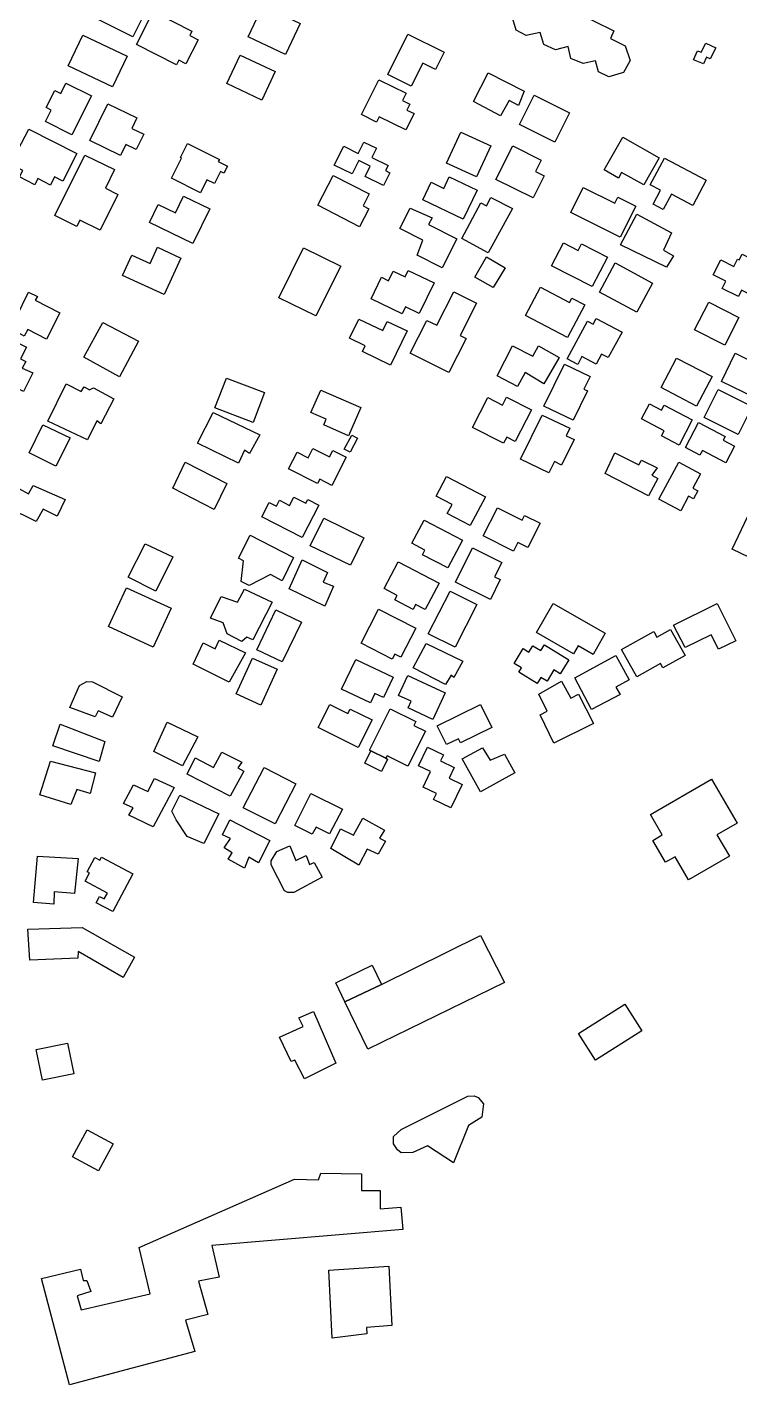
# Model space of a CAD drawing. Header units: metres. Extents: x -30816 to -28918, y -46789 to -43839.
# Drawn here: x -29698.5 to -29513.2, y -45032.3 to -44679.2 of the extents above; entities that cross this region are included whole.
import ezdxf

# ---------------------------------------------------------------- set-up
doc = ezdxf.new("R2010")
doc.units = ezdxf.units.M
doc.header["$MEASUREMENT"] = 0

msp = doc.modelspace()

# ---------------------------------------------------------------- linework, layer by layer
for points in [[(-29677.37, -44669.43), (-29667.35, -44674.44), (-29670.99, -44681.65), (-29681.01, -44676.64), (-29677.37, -44669.43)], [(-29567.08, -44669.67), (-29545.95, -44680.16), (-29546.81, -44682.12), (-29542.97, -44684.07), (-29541.71, -44687.85), (-29543.46, -44691.01), (-29547.22, -44692.13), (-29549.95, -44690.77), (-29550.71, -44687.94), (-29553.95, -44688.64), (-29557.14, -44687.33), (-29557.77, -44684.17), (-29561.12, -44685.1), (-29564.1, -44683.66), (-29565.06, -44680.59), (-29568.75, -44681.38), (-29571.36, -44679.92), (-29572.42, -44676.17)], [(-29665.68, -44675.11), (-29655.62, -44680.23), (-29656.19, -44681.36), (-29654, -44682.47), (-29657.19, -44688.7), (-29658.99, -44687.79), (-29659.6, -44688.98), (-29670.05, -44683.66), (-29665.68, -44675.11)], [(-29637.15, -44673.62), (-29627.47, -44678.21), (-29631.33, -44686.31), (-29641.02, -44681.73), (-29637.15, -44673.62)], [(-29683.96, -44681.28), (-29672.47, -44686.76), (-29676.31, -44694.71), (-29687.79, -44689.23), (-29683.96, -44681.28)], [(-29604.68, -44691.48), (-29599.49, -44681.01), (-29590.08, -44685.65), (-29592.31, -44690.15), (-29595.61, -44688.51), (-29598.58, -44694.5), (-29604.68, -44691.48)], [(-29523.2, -44685.7), (-29522, -44683.31), (-29519.43, -44684.58), (-29520.87, -44687.45), (-29521.86, -44686.96), (-29522.59, -44688.69), (-29525.19, -44687.65), (-29524.21, -44685.32), (-29523.2, -44685.7)], [(-29643.04, -44686.42), (-29633.94, -44690.69), (-29637.47, -44698.13), (-29646.57, -44693.85), (-29643.04, -44686.42)], [(-29607.05, -44692.85), (-29599.92, -44696.35), (-29600.87, -44698.26), (-29598.97, -44699.19), (-29599.75, -44700.74), (-29597.86, -44701.66), (-29599.97, -44705.92), (-29606.93, -44702.49), (-29607.61, -44703.85), (-29611.55, -44701.91), (-29607.05, -44692.85)], [(-29582.43, -44698.49), (-29578.57, -44691.07), (-29569.28, -44695.81), (-29570.69, -44699.52), (-29573.12, -44698.29), (-29575.43, -44702.24), (-29582.43, -44698.49)], [(-29686.88, -44707.16), (-29693.69, -44703.71), (-29692.17, -44700.73), (-29693.53, -44700.04), (-29691.27, -44695.62), (-29689.72, -44696.4), (-29688.36, -44693.72), (-29681.72, -44697.07), (-29686.88, -44707.16)], [(-29566.62, -44696.89), (-29557.47, -44701.44), (-29561.29, -44709.05), (-29570.44, -44704.5), (-29566.62, -44696.89)], [(-29682.18, -44708.67), (-29677.44, -44699.09), (-29669.9, -44702.79), (-29671.25, -44705.51), (-29668.16, -44707.03), (-29670.11, -44710.99), (-29672.78, -44709.68), (-29674.22, -44712.58), (-29682.18, -44708.67)], [(-29698.06, -44705.69), (-29685.52, -44712.08), (-29689.19, -44719.22), (-29691.32, -44718.14), (-29692.4, -44720.24), (-29695.68, -44718.58), (-29696.48, -44720.15), (-29700.44, -44718.13), (-29699.59, -44716.47), (-29702.77, -44714.85), (-29698.06, -44705.69)], [(-29585.71, -44706.51), (-29577.92, -44710.08), (-29581.63, -44718.13), (-29589.43, -44714.55), (-29585.71, -44706.51)], [(-29656.77, -44709.4), (-29648.49, -44713.57), (-29648.78, -44714.15), (-29646.4, -44715.35), (-29647.31, -44717.14), (-29648.19, -44716.71), (-29649.78, -44719.85), (-29651.7, -44718.88), (-29653.41, -44722.25), (-29660.95, -44718.47), (-29658.3, -44713.26), (-29658.63, -44713.09), (-29656.77, -44709.4)], [(-29612.37, -44712), (-29610.91, -44709.07), (-29607.62, -44710.69), (-29608.82, -44713.09), (-29604.63, -44715.15), (-29605.29, -44716.5), (-29604.14, -44717.06), (-29605.79, -44720.39), (-29610.61, -44718.02), (-29609.29, -44715.36), (-29612.24, -44713.9), (-29613.96, -44717.34), (-29618.62, -44715.04), (-29616.17, -44710.14), (-29612.37, -44712)], [(-29576.61, -44718.76), (-29572.22, -44710.04), (-29564.81, -44713.73), (-29566.3, -44716.68), (-29564.01, -44717.82), (-29566.92, -44723.6), (-29576.61, -44718.76)], [(-29534.13, -44713.14), (-29538.17, -44720.21), (-29543.93, -44716.95), (-29544.76, -44718.42), (-29548.45, -44716.33), (-29543.58, -44707.79), (-29534.13, -44713.14)], [(-29691.25, -44728.16), (-29683.42, -44712.44), (-29675.73, -44716.24), (-29678.13, -44721.07), (-29674.88, -44722.67), (-29679.51, -44731.97), (-29684.72, -44729.39), (-29685.52, -44730.99), (-29691.25, -44728.16)], [(-29532.76, -44713.25), (-29521.92, -44718.98), (-29525.41, -44725.55), (-29530.96, -44722.62), (-29533.1, -44726.64), (-29535.75, -44725.25), (-29533.8, -44721.58), (-29536.45, -44720.17), (-29532.76, -44713.25)], [(-29622.91, -44725.51), (-29618.87, -44717.75), (-29609.55, -44722.57), (-29611.14, -44725.63), (-29609.64, -44726.4), (-29612.08, -44731.09), (-29622.91, -44725.51)], [(-29585.09, -44729.12), (-29595.61, -44724.12), (-29593.41, -44719.53), (-29590.12, -44721.11), (-29588.7, -44718.14), (-29581.48, -44721.58), (-29585.09, -44729.12)], [(-29540.18, -44725.72), (-29544.29, -44733.8), (-29557.14, -44727.35), (-29553.87, -44720.89), (-29545.69, -44725), (-29544.86, -44723.37), (-29540.18, -44725.72)], [(-29650.99, -44726.44), (-29655.36, -44735.43), (-29666.65, -44730), (-29664.36, -44725.3), (-29659.9, -44727.44), (-29657.82, -44723.15), (-29650.99, -44726.44)], [(-29578.57, -44737.9), (-29585.43, -44734.17), (-29580.55, -44724.84), (-29579.05, -44725.68), (-29577.87, -44723.52), (-29572.27, -44726.38), (-29578.57, -44737.9)], [(-29590.55, -44741.82), (-29597.05, -44738.46), (-29595.57, -44734.6), (-29601.53, -44731.58), (-29598.84, -44726.27), (-29593.18, -44728.74), (-29594.11, -44730.49), (-29586.76, -44734.24), (-29590.55, -44741.82)], [(-29539.98, -44727.85), (-29530.92, -44732.65), (-29533.04, -44737.19), (-29530.46, -44738.63), (-29532.24, -44741.59), (-29544.17, -44735.79), (-29539.98, -44727.85)], [(-29551.55, -44746.64), (-29562.13, -44741.25), (-29559.06, -44735.26), (-29555.2, -44737.23), (-29554.34, -44735.57), (-29547.62, -44739), (-29551.55, -44746.64)], [(-29658.46, -44739.24), (-29662.87, -44748.75), (-29673.71, -44743.78), (-29671.25, -44738.46), (-29666.5, -44740.64), (-29664.56, -44736.43), (-29658.46, -44739.24)], [(-29633.03, -44749.54), (-29626.59, -44736.57), (-29616.94, -44741.32), (-29623.38, -44754.29), (-29633.03, -44749.54)], [(-29579.04, -44738.93), (-29574.21, -44741.82), (-29577.29, -44746.89), (-29582.08, -44744.23), (-29579.04, -44738.93)], [(-29512.6, -44738.23), (-29506.09, -44741.5), (-29509.91, -44749.03), (-29512.71, -44747.62), (-29513.55, -44749.27), (-29517.8, -44747.14), (-29516.83, -44745.22), (-29520.08, -44743.58), (-29518.12, -44739.72), (-29514.73, -44741.42), (-29513.76, -44739.53), (-29513.36, -44739.73), (-29512.6, -44738.23)], [(-29603.33, -44742.63), (-29600.18, -44744.13), (-29599.41, -44742.51), (-29592.68, -44745.71), (-29596.5, -44753.68), (-29600.13, -44751.95), (-29600.99, -44753.72), (-29609.05, -44749.88), (-29606.35, -44744.25), (-29604.53, -44745.12), (-29603.33, -44742.63)], [(-29545.57, -44740.52), (-29535.84, -44745.73), (-29539.92, -44753.3), (-29549.65, -44748.1), (-29545.57, -44740.52)], [(-29689.96, -44753.51), (-29693.39, -44760.34), (-29698.27, -44757.84), (-29699.25, -44759.59), (-29702.7, -44757.59), (-29698.11, -44748.07), (-29695.78, -44749.2), (-29696.39, -44750.16), (-29689.96, -44753.51)], [(-29598.84, -44763.99), (-29594.51, -44755.45), (-29591.98, -44756.72), (-29587.56, -44748), (-29581.65, -44750.95), (-29585.91, -44759.36), (-29584.31, -44760.17), (-29588.8, -44769.03), (-29598.84, -44763.99)], [(-29568.91, -44754.17), (-29565.02, -44746.83), (-29557.43, -44750.81), (-29556.82, -44749.66), (-29553.44, -44751.44), (-29557.95, -44759.93), (-29568.91, -44754.17)], [(-29521.28, -44750.73), (-29513.43, -44754.73), (-29517.11, -44761.92), (-29524.97, -44757.92), (-29521.28, -44750.73)], [(-29674.45, -44770.11), (-29683.72, -44765), (-29678.79, -44755.97), (-29669.52, -44760.85), (-29674.45, -44770.11)], [(-29603.98, -44767.07), (-29611.3, -44763.56), (-29610.57, -44762.04), (-29614.65, -44760.09), (-29612.25, -44755.11), (-29605.98, -44758.12), (-29604.82, -44755.71), (-29599.68, -44758.17), (-29603.98, -44767.07)], [(-29543.81, -44758.55), (-29547.4, -44765.14), (-29549.12, -44764.21), (-29550.56, -44766.87), (-29554.23, -44764.88), (-29555.33, -44766.9), (-29558.09, -44765.41), (-29552.8, -44755.69), (-29551.35, -44756.47), (-29550.5, -44754.93), (-29543.81, -44758.55)], [(-29708.99, -44769.38), (-29704.63, -44760.85), (-29702.96, -44761.86), (-29702.13, -44760.65), (-29698.59, -44762.45), (-29700.17, -44765.49), (-29698.84, -44766.16), (-29699.79, -44767.91), (-29696.94, -44769.11), (-29699.39, -44773.94), (-29708.99, -44769.38)], [(-29576.29, -44769.84), (-29572.32, -44762.05), (-29567.03, -44764.75), (-29565.56, -44762.11), (-29560.17, -44765.14), (-29564.12, -44771.94), (-29568.99, -44769.02), (-29571.02, -44772.65), (-29576.29, -44769.84)], [(-29517.95, -44771.37), (-29514.37, -44764), (-29510.54, -44765.85), (-29511.13, -44767.09), (-29509.82, -44767.71), (-29510.58, -44769.28), (-29507.11, -44770.95), (-29509.34, -44775.51), (-29517.95, -44771.37)], [(-29558.76, -44766.81), (-29552.09, -44770.02), (-29553.71, -44773.36), (-29552.8, -44773.8), (-29556.5, -44781.44), (-29564.09, -44777.78), (-29558.76, -44766.81)], [(-29520.37, -44770.07), (-29524.41, -44777.74), (-29533.65, -44772.9), (-29529.6, -44765.24), (-29520.37, -44770.07)], [(-29649.65, -44778.22), (-29646.67, -44770.44), (-29636.71, -44774.23), (-29639.69, -44782), (-29649.65, -44778.22)], [(-29675.92, -44775.88), (-29679.33, -44782.39), (-29680.33, -44781.59), (-29682.77, -44786.53), (-29693.06, -44781.63), (-29688.34, -44771.93), (-29684.37, -44773.94), (-29683.64, -44772.75), (-29682.27, -44773.53), (-29681.24, -44772.98), (-29675.92, -44775.88)], [(-29611.68, -44778.1), (-29614.91, -44785.45), (-29621.35, -44782.64), (-29620.69, -44781.16), (-29624.68, -44779.42), (-29622.09, -44773.56), (-29611.68, -44778.1)], [(-29518.81, -44773.46), (-29509.96, -44777.88), (-29513.64, -44785.17), (-29522.49, -44780.75), (-29518.81, -44773.46)], [(-29582.64, -44783.31), (-29578.66, -44775.55), (-29574.9, -44777.47), (-29573.86, -44775.45), (-29567.35, -44778.76), (-29571.57, -44786.98), (-29573.78, -44785.85), (-29574.58, -44787.41), (-29582.64, -44783.31)], [(-29528.99, -44787.88), (-29533.51, -44785.52), (-29532.82, -44784.2), (-29538.75, -44781.1), (-29536.67, -44777.15), (-29533.56, -44778.78), (-29532.88, -44777.48), (-29525.53, -44781.33), (-29528.99, -44787.88)], [(-29650.12, -44779.39), (-29638, -44785.24), (-29640.66, -44790.1), (-29641.94, -44789.23), (-29643.49, -44792.57), (-29654.13, -44787.35), (-29650.12, -44779.39)], [(-29570.16, -44791.58), (-29564.54, -44780.07), (-29557.39, -44783.52), (-29558.34, -44785.46), (-29556.29, -44786.44), (-29559.53, -44793.09), (-29561.37, -44792.2), (-29562.79, -44795.14), (-29570.16, -44791.58)], [(-29687.28, -44786.03), (-29690.98, -44793.37), (-29697.89, -44789.89), (-29694.39, -44782.58), (-29687.28, -44786.03)], [(-29523.89, -44782.03), (-29517.03, -44785.68), (-29517.51, -44786.59), (-29514.55, -44788.17), (-29516.86, -44792.5), (-29522.91, -44789.28), (-29523.57, -44790.49), (-29527.34, -44788.48), (-29523.89, -44782.03)], [(-29615.5, -44791.07), (-29619.25, -44798.37), (-29622.4, -44796.76), (-29622.98, -44797.87), (-29630.51, -44794.04), (-29628.29, -44789.72), (-29625.39, -44791.19), (-29624.15, -44788.74), (-29619.87, -44790.92), (-29619.02, -44789.28), (-29615.5, -44791.07)], [(-29614.08, -44785.28), (-29612.58, -44786.07), (-29614.52, -44789.73), (-29616.02, -44788.95), (-29614.08, -44785.28)], [(-29548.2, -44795.24), (-29545.68, -44789.89), (-29539.44, -44793), (-29538.73, -44791.78), (-29534.63, -44793.77), (-29536.06, -44795.74), (-29534.49, -44796.59), (-29536.88, -44801.08), (-29548.2, -44795.24)], [(-29660.62, -44799.06), (-29657.35, -44792.35), (-29646.57, -44797.85), (-29649.83, -44804.6), (-29660.62, -44799.06)], [(-29534.23, -44801.92), (-29529.07, -44792.32), (-29523.39, -44795.35), (-29525.4, -44799.1), (-29524.12, -44799.79), (-29525.23, -44801.85), (-29526.49, -44801.18), (-29528.52, -44804.97), (-29534.23, -44801.92)], [(-29688.53, -44802.03), (-29690.67, -44806.42), (-29694.33, -44804.53), (-29696.07, -44807.77), (-29703.28, -44804.21), (-29700.65, -44799.17), (-29698.1, -44800.54), (-29696.87, -44798.43), (-29688.53, -44802.03)], [(-29579.32, -44801.33), (-29583.25, -44808.78), (-29589.22, -44805.67), (-29588, -44803.36), (-29592.15, -44801.2), (-29589.44, -44796.05), (-29579.32, -44801.33)], [(-29626.96, -44811.89), (-29637.44, -44806.51), (-29635.53, -44802.82), (-29633.66, -44803.78), (-29632.85, -44802.23), (-29630.24, -44803.57), (-29629.13, -44801.42), (-29626.01, -44803.02), (-29625.49, -44802.02), (-29622.62, -44803.49), (-29626.96, -44811.89)], [(-29579.87, -44811.53), (-29576.17, -44804.2), (-29569.75, -44807.42), (-29569.14, -44806.21), (-29565.12, -44808.22), (-29568.32, -44814.55), (-29570.89, -44813.26), (-29572.01, -44815.47), (-29579.87, -44811.53)], [(-29515.19, -44814.93), (-29510.29, -44804.74), (-29507.01, -44806.31), (-29505.76, -44803.71), (-29499.52, -44806.7), (-29502.17, -44812.2), (-29504.96, -44810.87), (-29508.46, -44818.14), (-29515.19, -44814.93)], [(-29624.87, -44814.09), (-29621.36, -44806.92), (-29610.89, -44811.99), (-29614.4, -44819.16), (-29624.87, -44814.09)], [(-29585.29, -44812.6), (-29589.12, -44819.85), (-29595.68, -44816.41), (-29595.03, -44815.18), (-29598.41, -44813.4), (-29595.24, -44807.39), (-29585.29, -44812.6)], [(-29632.14, -44823.17), (-29635.2, -44821.59), (-29640.78, -44824.37), (-29642.8, -44823.34), (-29642.21, -44817.96), (-29643.52, -44817.28), (-29640.52, -44811.32), (-29629.21, -44817.11), (-29632.14, -44823.17)], [(-29667.81, -44813.61), (-29660.57, -44816.97), (-29665, -44825.86), (-29672.21, -44822.23), (-29667.81, -44813.61)], [(-29587.11, -44823.57), (-29582.69, -44814.65), (-29575.07, -44818.4), (-29576.93, -44822.14), (-29575.45, -44822.87), (-29578.01, -44828.04), (-29587.11, -44823.57)], [(-29630.37, -44825.3), (-29626.92, -44817.72), (-29620.37, -44821.03), (-29621.53, -44823.53), (-29618.82, -44824.61), (-29621.08, -44829.83), (-29630.37, -44825.3)], [(-29591.33, -44823.77), (-29594.95, -44830.68), (-29597.47, -44829.37), (-29598.12, -44830.63), (-29602.85, -44828.18), (-29602.23, -44826.99), (-29605.66, -44825.22), (-29602.01, -44818.23), (-29591.33, -44823.77)], [(-29677.34, -44835.05), (-29672.66, -44824.98), (-29661.01, -44830.35), (-29665.69, -44840.41), (-29677.34, -44835.05)], [(-29634.74, -44828.78), (-29639.78, -44838.55), (-29641.38, -44837.81), (-29642.64, -44838.98), (-29646.43, -44837.01), (-29647.48, -44834.11), (-29650.82, -44832.92), (-29648.01, -44827.27), (-29643.73, -44828.75), (-29641.99, -44825.36), (-29634.74, -44828.78)], [(-29594.17, -44836.99), (-29588.52, -44825.87), (-29581.57, -44829.37), (-29587.22, -44840.49), (-29594.17, -44836.99)], [(-29638.78, -44841.14), (-29633.83, -44830.77), (-29627.17, -44833.93), (-29632.12, -44844.29), (-29638.78, -44841.14)], [(-29607.14, -44830.6), (-29597.44, -44835.52), (-29601.32, -44843.09), (-29602.91, -44842.28), (-29603.55, -44843.54), (-29611.65, -44839.43), (-29607.14, -44830.6)], [(-29561.7, -44829.06), (-29548.16, -44836.84), (-29551.34, -44842.32), (-29555.2, -44840.1), (-29556.41, -44842.18), (-29566.08, -44836.62), (-29561.7, -44829.06)], [(-29519.09, -44829.09), (-29514.2, -44838.79), (-29518.69, -44840.96), (-29520.62, -44837.28), (-29527.39, -44840.56), (-29530.39, -44834.71), (-29519.09, -44829.09)], [(-29543.95, -44841.06), (-29535.56, -44836.4), (-29534.75, -44837.86), (-29531.21, -44835.89), (-29527.43, -44842.64), (-29533.18, -44845.83), (-29533.81, -44844.69), (-29539.99, -44848.13), (-29543.95, -44841.06)], [(-29652.68, -44839.3), (-29649.55, -44840.91), (-29648.51, -44838.59), (-29641.72, -44841.89), (-29645.93, -44849.58), (-29655.29, -44844.88), (-29652.68, -44839.3)], [(-29594.75, -44839.47), (-29585.22, -44844.09), (-29587.52, -44848.31), (-29588.25, -44847.76), (-29589.67, -44850.15), (-29598.13, -44845.84), (-29594.75, -44839.47)], [(-29557.64, -44843.72), (-29559.89, -44847.37), (-29561.5, -44846.39), (-29563.26, -44849.28), (-29564.87, -44848.31), (-29565.84, -44849.89), (-29570.63, -44846.98), (-29569.96, -44845.87), (-29571.87, -44844.7), (-29569.5, -44840.82), (-29568.01, -44841.73), (-29567, -44840.07), (-29564.89, -44841.35), (-29563.97, -44839.87), (-29557.64, -44843.72)], [(-29644.14, -44852.61), (-29639.88, -44843.28), (-29633.47, -44846.18), (-29637.72, -44855.51), (-29644.14, -44852.61)], [(-29613.04, -44843.65), (-29603.29, -44848.27), (-29605.82, -44853.56), (-29608.05, -44852.5), (-29609.22, -44854.97), (-29616.74, -44851.41), (-29613.04, -44843.65)], [(-29556.07, -44848.39), (-29545.4, -44842.59), (-29541.99, -44848.94), (-29545.43, -44850.82), (-29544.25, -44852.77), (-29551.73, -44856.67), (-29556.07, -44848.39)], [(-29589.79, -44852.3), (-29593.03, -44859.23), (-29599.43, -44856.26), (-29598.64, -44854.54), (-29601.93, -44853.02), (-29599.49, -44847.79), (-29589.79, -44852.3)], [(-29673.75, -44853.35), (-29676.3, -44858.64), (-29679.98, -44857.04), (-29680.74, -44858.58), (-29687.35, -44856.16), (-29684.88, -44850.43), (-29682.9, -44849.42), (-29681.47, -44849.45), (-29673.75, -44853.35)], [(-29561.57, -44865.45), (-29565.11, -44858.06), (-29563.27, -44857.09), (-29565.43, -44852.72), (-29559.52, -44849.31), (-29557.12, -44853.68), (-29555.16, -44852.67), (-29551.24, -44860.28), (-29561.57, -44865.45)], [(-29608.79, -44859.37), (-29612.38, -44866.54), (-29622.79, -44861.39), (-29619.79, -44855.38), (-29615.09, -44857.71), (-29614.5, -44856.55), (-29608.79, -44859.37)], [(-29580.58, -44855.37), (-29577.62, -44861.34), (-29585.79, -44865.36), (-29586.33, -44864.27), (-29589.45, -44865.8), (-29591.87, -44860.91), (-29580.58, -44855.37)], [(-29604.07, -44856.49), (-29597.41, -44859.83), (-29597.92, -44860.82), (-29594.89, -44862.34), (-29599.48, -44871.42), (-29604.9, -44868.71), (-29605.23, -44869.35), (-29609.07, -44867.43), (-29609.49, -44867.22), (-29604.07, -44856.49)], [(-29691.8, -44866.16), (-29689.89, -44860.48), (-29678.23, -44864.99), (-29679.71, -44870.21), (-29691.8, -44866.16)], [(-29662.05, -44860), (-29654.12, -44863.79), (-29658.06, -44871.31), (-29665.56, -44867.6), (-29662.05, -44860)], [(-29656.86, -44873.5), (-29654.8, -44869.26), (-29650.01, -44871.78), (-29647.83, -44867.73), (-29642.68, -44870.37), (-29643.66, -44871.8), (-29642.15, -44872.67), (-29645.67, -44879.24), (-29656.86, -44873.5)], [(-29609.07, -44867.43), (-29605.23, -44869.35), (-29604.74, -44869.6), (-29606.36, -44872.8), (-29610.69, -44870.63), (-29609.07, -44867.43)], [(-29594.36, -44866.48), (-29590.24, -44868.44), (-29591.01, -44870.04), (-29587.41, -44871.74), (-29588.76, -44874.54), (-29585.35, -44876.16), (-29588.28, -44882.28), (-29592.82, -44880.12), (-29592.06, -44878.51), (-29595.52, -44876.87), (-29593.59, -44872.83), (-29596.7, -44871.34), (-29594.36, -44866.48)], [(-29580.62, -44878.05), (-29585.37, -44869.54), (-29580.08, -44866.62), (-29578.12, -44869.81), (-29574.34, -44868.32), (-29571.67, -44873.11), (-29580.62, -44878.05)], [(-29695.17, -44878.87), (-29692.36, -44870.14), (-29680.7, -44873.13), (-29682.1, -44878.56), (-29685.5, -44877.48), (-29687.08, -44881.38), (-29695.17, -44878.87)], [(-29636.88, -44871.76), (-29628.59, -44876), (-29633.98, -44886.44), (-29642.26, -44882.21), (-29636.88, -44871.76)], [(-29660.22, -44876.98), (-29665.67, -44887.22), (-29672.02, -44884.12), (-29670.89, -44882.25), (-29673.42, -44881.08), (-29670.83, -44876.3), (-29667.09, -44878.02), (-29665.37, -44874.65), (-29660.22, -44876.98)], [(-29530.01, -44895), (-29532.47, -44896.41), (-29535.79, -44890.71), (-29533.34, -44889.29), (-29536.43, -44883.99), (-29520.52, -44874.8), (-29513.86, -44886.24), (-29519.12, -44889.28), (-29515.9, -44894.83), (-29526.53, -44900.98), (-29530.01, -44895)], [(-29658.73, -44878.94), (-29648.63, -44883.85), (-29652.51, -44891.55), (-29656.86, -44889.73), (-29659.7, -44885.39), (-29660.81, -44883.15), (-29658.73, -44878.94)], [(-29624.7, -44878.52), (-29616.49, -44882.59), (-29619.82, -44889.05), (-29623.31, -44887.31), (-29624.34, -44889.08), (-29628.87, -44886.84), (-29624.7, -44878.52)], [(-29645.77, -44885.35), (-29635.37, -44890.71), (-29638.33, -44896.56), (-29640.82, -44895.07), (-29641.92, -44897.97), (-29646.23, -44895.6), (-29645.13, -44893.94), (-29647.25, -44892.63), (-29645.6, -44890.22), (-29647.67, -44889.27), (-29645.77, -44885.35)], [(-29619.51, -44892.84), (-29616.97, -44887.75), (-29613.61, -44889.37), (-29611.21, -44884.97), (-29605.56, -44888.03), (-29606.86, -44890.11), (-29605.32, -44890.92), (-29607.22, -44894.26), (-29610.07, -44893.04), (-29612.25, -44897.2), (-29619.51, -44892.84)], [(-29630.15, -44892.15), (-29628.62, -44895.98), (-29625.96, -44894.64), (-29625.09, -44897), (-29623.87, -44896.43), (-29621.78, -44900.26), (-29629.14, -44904.27), (-29630.66, -44904.29), (-29631.56, -44903.86), (-29635, -44897.09), (-29635.06, -44896), (-29633.55, -44893.63), (-29630.15, -44892.15)], [(-29695.78, -44894.84), (-29685.18, -44895.39), (-29686.12, -44904.53), (-29691.47, -44904.11), (-29691.49, -44907.33), (-29696.78, -44906.91), (-29695.78, -44894.84)], [(-29679.17, -44895.11), (-29671, -44899.4), (-29676.21, -44909.24), (-29680.53, -44906.99), (-29679.64, -44905.3), (-29678.4, -44905.96), (-29677.58, -44904.41), (-29683.4, -44901.36), (-29682.24, -44899.17), (-29682.83, -44898.87), (-29680.88, -44895.18), (-29679.57, -44895.86), (-29679.17, -44895.11)], [(-29698.25, -44913.79), (-29684.11, -44913.36), (-29670.58, -44921.09), (-29673.53, -44926.36), (-29685.19, -44919.63), (-29685.24, -44921.39), (-29697.74, -44921.91), (-29698.25, -44913.79)], [(-29574.32, -44927.68), (-29609.93, -44945.01), (-29615.88, -44932.72), (-29606.36, -44928.2), (-29580.56, -44915.47), (-29574.32, -44927.68)], [(-29606.36, -44928.2), (-29615.88, -44932.72), (-29618.18, -44927.78), (-29608.8, -44923.19), (-29606.36, -44928.2)], [(-29550.71, -44947.87), (-29555.13, -44940.91), (-29543.07, -44933.33), (-29538.66, -44940.28), (-29550.71, -44947.87)], [(-29618.17, -44948.68), (-29626.38, -44952.73), (-29628.9, -44947.89), (-29629.8, -44948.22), (-29632.83, -44941.92), (-29626.74, -44939.12), (-29627.85, -44936.85), (-29624.02, -44935.22), (-29618.17, -44948.68)], [(-29694.5, -44953.07), (-29696.14, -44945.13), (-29687.99, -44943.46), (-29686.35, -44951.4), (-29694.5, -44953.07)], [(-29587.64, -44974.58), (-29594.36, -44970.21), (-29598.2, -44971.92), (-29601.26, -44972.03), (-29602.21, -44971.17), (-29603.18, -44969.67), (-29603.2, -44967.74), (-29601.19, -44965.91), (-29583.85, -44957.24), (-29582.25, -44957.15), (-29581.23, -44957.57), (-29579.83, -44959.21), (-29580.29, -44962.75), (-29583.68, -44964.9), (-29587.64, -44974.58)], [(-29679.91, -44976.71), (-29686.69, -44973.04), (-29682.87, -44966), (-29676.08, -44969.66), (-29679.91, -44976.71)], [(-29600.83, -44991.89), (-29650.46, -44996.13), (-29648.51, -45004.3), (-29653.89, -45005.35), (-29651.44, -45014.03), (-29657.33, -45015.51), (-29654.88, -45023.71), (-29687.46, -45032.34), (-29694.7, -45004.68), (-29684.55, -45002.27), (-29683.89, -45005.21), (-29682.96, -45005.23), (-29681.9, -45008.1), (-29685.46, -45009.19), (-29684.45, -45012.79), (-29666.48, -45008.66), (-29669.36, -44996.64), (-29628.98, -44978.82), (-29622.75, -44979.03), (-29622.13, -44977.29), (-29611.52, -44977.42), (-29611.5, -44981.77), (-29606.7, -44981.79), (-29606.69, -44986.58), (-29601.34, -44986.14), (-29600.83, -44991.89)], [(-29619.18, -45020.2), (-29620.02, -45002.47), (-29604.4, -45001.5), (-29603.66, -45016.88), (-29610.2, -45017.39), (-29610.18, -45019.04), (-29619.18, -45020.2)]]:
    msp.add_lwpolyline(points)

doc.saveas('drawing.dxf')
